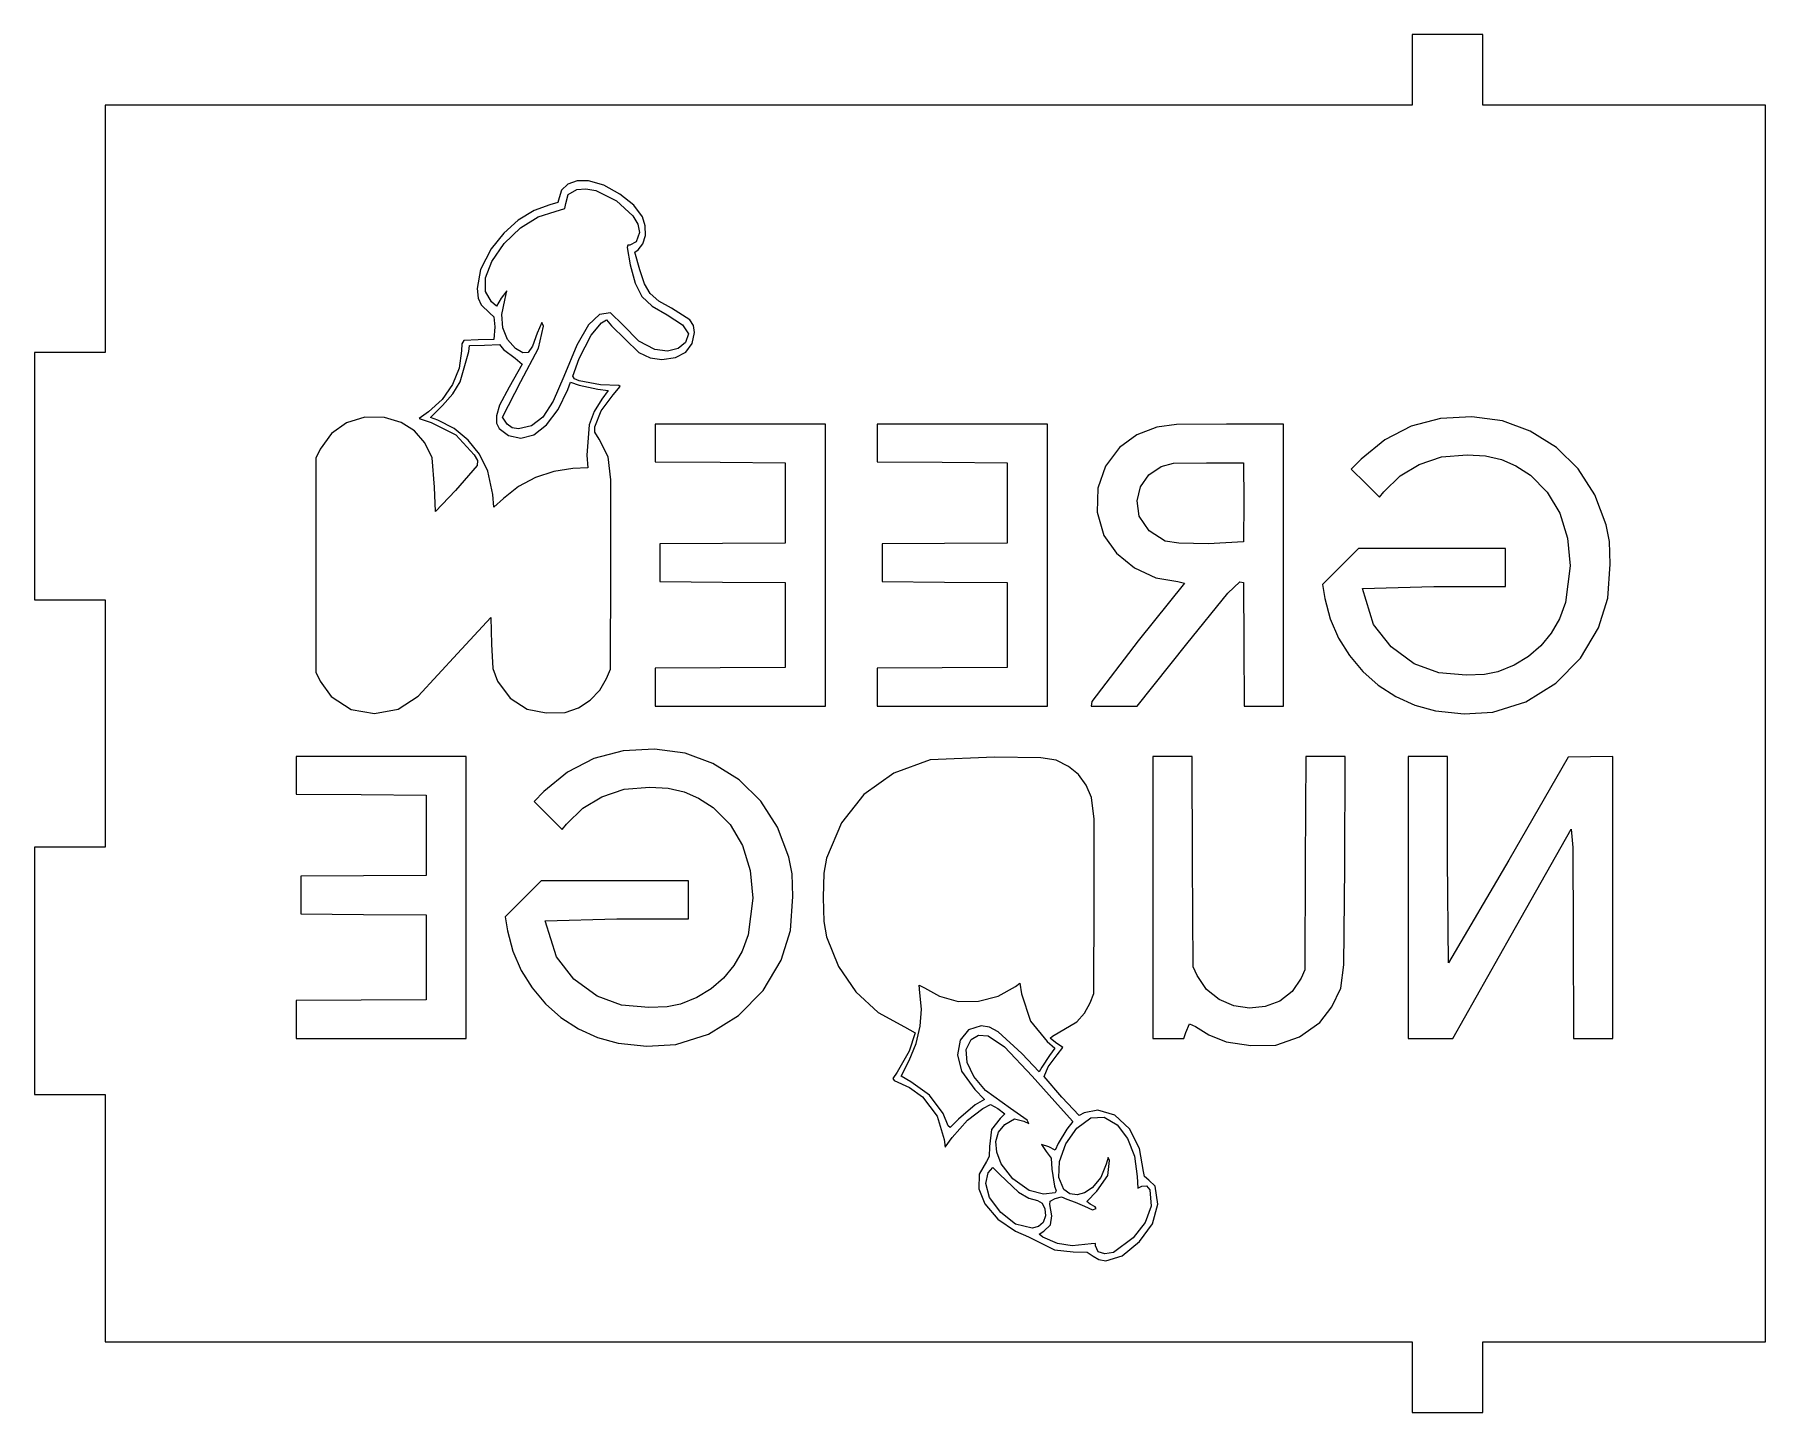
# Model space of a CAD drawing. Extents: x -1 to 154, y 55 to 298.
# Drawn here: x 56.4 to 154.4, y 54.9 to 132.9 of the extents above.
import ezdxf

# ---------------------------------------------------------------- set-up
doc = ezdxf.new("R2010")
doc.units = 0

msp = doc.modelspace()

# ---------------------------------------------------------------- linework, layer by layer
for p, q in [((138.446, 132.946), (134.446, 132.946)), ((134.446, 132.946), (134.446, 128.946)), ((138.446, 128.946), (138.446, 132.946)), ((134.446, 128.946), (60.4459, 128.946)), ((60.4459, 128.946), (60.4459, 114.946)), ((154.446, 128.946), (138.446, 128.946)), ((154.446, 58.9462), (154.446, 128.946)), ((86.635883, 124.473883), (86.280233, 124.143356)), ((87.163821, 124.660518), (86.635883, 124.473883)), ((87.811019, 124.672223), (87.163821, 124.660518)), ((88.675313, 124.416478), (87.811019, 124.672223)), ((86.149899, 123.699973), (86.078694, 123.437019)), ((86.280233, 124.143356), (86.149899, 123.699973)), ((86.526806, 123.381422), (86.658541, 123.888998)), ((86.658541, 123.888998), (87.138649, 124.181566)), ((87.138649, 124.181566), (87.653123, 124.223441)), ((87.653123, 124.223441), (88.225974, 124.112622)), ((88.225974, 124.112622), (89.39026, 123.540172)), ((89.581721, 123.918818), (88.675313, 124.416478)), ((89.39026, 123.540172), (90.318426, 122.678759)), ((90.367331, 123.287905), (89.581721, 123.918818)), ((84.72291, 122.990843), (83.833854, 122.444806)), ((83.949844, 122.001694), (84.952338, 122.62735)), ((85.62725, 123.30462), (84.72291, 122.990843)), ((84.952338, 122.62735), (85.921953, 122.931464)), ((86.078694, 123.437019), (85.62725, 123.30462)), ((85.921953, 122.931464), (86.468166, 123.109361)), ((86.468166, 123.109361), (86.526806, 123.381422)), ((90.318426, 122.678759), (90.596126, 122.206736)), ((90.869229, 122.632403), (90.367331, 123.287905)), ((91.02468, 122.111603), (90.869229, 122.632403)), ((83.011194, 121.704906), (82.30604, 120.80954)), ((83.833854, 122.444806), (83.011194, 121.704906)), ((83.033618, 121.12739), (83.949844, 122.001694)), ((90.697389, 121.742926), (90.513875, 121.205655)), ((90.596126, 122.206736), (90.697389, 121.742926)), ((90.887141, 121.101767), (91.027066, 121.575073)), ((91.027066, 121.575073), (91.02468, 122.111603)), ((82.30604, 120.80954), (81.693394, 119.642826)), ((82.337367, 120.099674), (83.033618, 121.12739)), ((90.031573, 121.027305), (89.992952, 120.901565)), ((89.992952, 120.901565), (90.17039, 119.920173)), ((90.15343, 121.016863), (90.031573, 121.027305)), ((90.513875, 121.205655), (90.15343, 121.016863)), ((90.42592, 120.637746), (90.615658, 120.770643)), ((90.711164, 119.639067), (90.42592, 120.637746)), ((90.615658, 120.770643), (90.887141, 121.101767)), ((81.693394, 119.642826), (81.513233, 118.57925)), ((81.980499, 119.177534), (82.337367, 120.099674)), ((90.17039, 119.920173), (90.455326, 118.866168)), ((90.982347, 118.835924), (90.711164, 119.639067)), ((81.972083, 118.403089), (81.980499, 119.177534)), ((90.455326, 118.866168), (90.834735, 118.126893)), ((91.30808, 118.283718), (90.982347, 118.835924)), ((81.513233, 118.57925), (81.556227, 118.030287)), ((81.556227, 118.030287), (81.738708, 117.647315)), ((81.738708, 117.647315), (82.218889, 117.183784)), ((82.321189, 117.81846), (81.972083, 118.403089)), ((82.603615, 117.5654), (82.321189, 117.81846)), ((82.867476, 118.027396), (82.603615, 117.5654)), ((83.178443, 118.442275), (82.867476, 118.027396)), ((82.898411, 117.106369), (83.064167, 117.921253)), ((83.064167, 117.921253), (83.178443, 118.442275)), ((90.834735, 118.126893), (91.403818, 117.572492)), ((91.786036, 117.864379), (91.30808, 118.283718)), ((92.513884, 117.459837), (91.786036, 117.864379)), ((82.218889, 117.183784), (82.441335, 116.974699)), ((82.441335, 116.974699), (82.51238, 116.402608)), ((82.953288, 116.341779), (82.898411, 117.106369)), ((85.163735, 116.654162), (84.908219, 116.042983)), ((85.256048, 116.444234), (85.163735, 116.654162)), ((88.429879, 117.110014), (87.813034, 116.521431)), ((87.951264, 115.928827), (88.549844, 116.632712)), ((89.044725, 117.188588), (88.429879, 117.110014)), ((88.549844, 116.632712), (88.83163, 116.798939)), ((88.83163, 116.798939), (89.118044, 116.461897)), ((89.75944, 116.513203), (89.044725, 117.188588)), ((91.403818, 117.572492), (92.25778, 117.073113)), ((92.25778, 117.073113), (93.134762, 116.508128)), ((93.551304, 116.799332), (92.513884, 117.459837)), ((93.75889, 116.47354), (93.551304, 116.799332)), ((81.567811, 115.667366), (80.752679, 115.631413)), ((82.455741, 115.681998), (81.567811, 115.667366)), ((82.51238, 116.402608), (82.455741, 115.681998)), ((83.2169, 115.680738), (82.953288, 116.341779)), ((83.677349, 115.176503), (83.2169, 115.680738)), ((84.908219, 116.042983), (84.641794, 115.310185)), ((84.97485, 115.188314), (85.256048, 116.444234)), ((87.813034, 116.521431), (87.152679, 115.366161)), ((87.284514, 114.611682), (87.951264, 115.928827)), ((89.118044, 116.461897), (90.658055, 114.953954)), ((90.661814, 115.593187), (89.75944, 116.513203)), ((93.134762, 116.508128), (93.46153, 116.007393)), ((93.46153, 116.007393), (93.305369, 115.508339)), ((93.685692, 115.456905), (93.818224, 116.088517)), ((93.818224, 116.088517), (93.75889, 116.47354)), ((60.4459, 114.946), (56.4459, 114.946)), ((56.4459, 114.946), (56.4459, 100.946)), ((80.621871, 115.03982), (80.484158, 114.06975)), ((80.548712, 113.285784), (81.023643, 115.011507)), ((80.642396, 115.432048), (80.621871, 115.03982)), ((80.752679, 115.631413), (80.642396, 115.432048)), ((81.023643, 115.011507), (81.073213, 115.339831)), ((81.073213, 115.339831), (81.92412, 115.368181)), ((81.92412, 115.368181), (82.775027, 115.396531)), ((82.775027, 115.396531), (82.990223, 115.113985)), ((82.990223, 115.113985), (83.64895, 114.62357)), ((84.097511, 114.927035), (83.677349, 115.176503)), ((83.983018, 113.308004), (84.97485, 115.188314)), ((84.395275, 114.954899), (84.097511, 114.927035)), ((84.641794, 115.310185), (84.395275, 114.954899)), ((87.152679, 115.366161), (86.407305, 113.587528)), ((90.658055, 114.953954), (91.299854, 114.64134)), ((91.56317, 115.119743), (90.661814, 115.593187)), ((92.281162, 115.029434), (91.56317, 115.119743)), ((92.886904, 115.170659), (92.281162, 115.029434)), ((92.725939, 114.659509), (93.310429, 114.97129)), ((93.305369, 115.508339), (92.886904, 115.170659)), ((93.310429, 114.97129), (93.685692, 115.456905)), ((80.484158, 114.06975), (80.103907, 113.130626)), ((84.046055, 114.281946), (83.319481, 112.992336)), ((83.64895, 114.62357), (84.046055, 114.281946)), ((86.916638, 113.606316), (87.284514, 114.611682)), ((91.299854, 114.64134), (91.965724, 114.549397)), ((91.965724, 114.549397), (92.725939, 114.659509)), ((80.103907, 113.130626), (79.51485, 112.284542)), ((80.134501, 112.613783), (80.548712, 113.285784)), ((83.319481, 112.992336), (82.762451, 111.969013)), ((82.939898, 111.292304), (83.983018, 113.308004)), ((86.407305, 113.587528), (85.805505, 112.193861)), ((86.09221, 111.727403), (86.633302, 112.861699)), ((86.633302, 112.861699), (86.786167, 113.269358)), ((86.786167, 113.269358), (87.279889, 113.102679)), ((87.006468, 113.456139), (86.916638, 113.606316)), ((87.27782, 113.354892), (87.006468, 113.456139)), ((88.481766, 113.119161), (87.27782, 113.354892)), ((87.279889, 113.102679), (88.343849, 112.882747)), ((88.343849, 112.882747), (88.91407, 112.799617)), ((89.51734, 113.076133), (88.481766, 113.119161)), ((88.91407, 112.799617), (88.556695, 112.299804)), ((89.20696, 112.556132), (89.607204, 113.018237)), ((89.607204, 113.018237), (89.51734, 113.076133)), ((79.51485, 112.284542), (78.750721, 111.59359)), ((78.860073, 111.266162), (79.544613, 111.949257)), ((79.544613, 111.949257), (80.134501, 112.613783)), ((82.762451, 111.969013), (82.600762, 111.371296)), ((85.805505, 112.193861), (85.220341, 111.285344)), ((85.437136, 110.852949), (86.09221, 111.727403)), ((88.556695, 112.299804), (88.13711, 111.615535)), ((88.529278, 111.646688), (89.20696, 112.556132)), ((74.114114, 110.973133), (73.251864, 110.360466)), ((75.140657, 111.286294), (74.114114, 110.973133)), ((76.263735, 111.266734), (75.140657, 111.286294)), ((77.192106, 110.988901), (76.263735, 111.266734)), ((77.957742, 110.507608), (77.192106, 110.988901)), ((78.750721, 111.59359), (78.215774, 111.216332)), ((78.215774, 111.216332), (78.90596, 110.983084)), ((79.272701, 111.109899), (78.860073, 111.266162)), ((78.90596, 110.983084), (80.287651, 110.283228)), ((80.197999, 110.641326), (79.272701, 111.109899)), ((82.600762, 111.371296), (82.607461, 110.946584)), ((82.607461, 110.946584), (82.749892, 110.64251)), ((83.200541, 110.886749), (82.939898, 111.292304)), ((83.200517, 110.886747), (83.200541, 110.886749)), ((83.485812, 110.678558), (83.200517, 110.886747)), ((84.588576, 110.788976), (83.846975, 110.631758)), ((85.220341, 111.285344), (84.588576, 110.788976)), ((84.717707, 110.290224), (85.437136, 110.852949)), ((87.852134, 110.850498), (87.704325, 109.145894)), ((88.13711, 111.615535), (87.852134, 110.850498)), ((88.16088, 110.745332), (88.529278, 111.646688)), ((88.170913, 110.438627), (88.16088, 110.745332)), ((96.4039, 110.893), (91.5889, 110.893)), ((91.5889, 110.893), (91.5889, 109.824)), ((101.219, 110.893), (96.4039, 110.893)), ((101.219051, 102.913129), (101.219, 110.893)), ((108.976, 110.893), (104.161, 110.893)), ((104.161, 110.893), (104.161, 109.824)), ((113.791, 110.893), (108.976, 110.893)), ((113.791551, 102.913129), (113.791, 110.893)), ((121.09419, 110.864751), (119.99602, 110.716616)), ((123.926, 110.893), (121.09419, 110.864751)), ((127.166, 110.893), (123.926, 110.893)), ((127.166541, 102.913129), (127.166, 110.893)), ((134.393345, 110.784243), (132.890764, 110.012811)), ((136.044316, 111.219906), (134.393345, 110.784243)), ((137.821969, 111.31149), (136.044316, 111.219906)), ((139.552875, 111.082628), (137.821969, 111.31149)), ((141.121129, 110.504475), (139.552875, 111.082628)), ((73.251864, 110.360466), (72.621665, 109.481504)), ((78.54762, 109.833952), (77.957742, 110.507608)), ((78.948715, 108.979034), (78.54762, 109.833952)), ((80.99078, 109.99431), (80.197999, 110.641326)), ((80.287651, 110.283228), (81.33446, 109.155484)), ((81.632854, 109.187283), (80.99078, 109.99431)), ((82.749892, 110.64251), (83.273282, 110.251913)), ((83.273282, 110.251913), (83.983552, 110.091119)), ((83.846975, 110.631758), (83.485812, 110.678558)), ((83.983552, 110.091119), (84.717707, 110.290224)), ((88.417446, 110.048529), (88.170913, 110.438627)), ((88.915801, 109.035469), (88.417446, 110.048529)), ((91.5889, 109.824), (91.5889, 108.755)), ((104.161, 109.824), (104.161, 108.755)), ((118.853279, 110.285091), (117.87557, 109.568406)), ((119.99602, 110.716616), (118.853279, 110.285091)), ((132.890764, 110.012811), (131.558279, 108.91392)), ((142.616088, 109.573501), (141.121129, 110.504475)), ((72.373663, 108.976494), (72.3735, 102.913)), ((72.621665, 109.481504), (72.373663, 108.976494)), ((79.092868, 107.324784), (78.948715, 108.979034)), ((81.33446, 109.155484), (81.529787, 108.843366)), ((81.529787, 108.843366), (81.495171, 108.550629)), ((82.106031, 108.238679), (81.632854, 109.187283)), ((87.704325, 109.145894), (87.762043, 108.423582)), ((89.06923, 107.737919), (88.915801, 109.035469)), ((117.87557, 109.568406), (117.078749, 108.522057)), ((131.558279, 108.91392), (131.001255, 108.348072)), ((134.84335, 108.608095), (136.104622, 109.045767)), ((136.104622, 109.045767), (137.55446, 109.152567)), ((137.55446, 109.152567), (138.602105, 109.091493)), ((138.602105, 109.091493), (139.496391, 108.895911)), ((139.496391, 108.895911), (140.316699, 108.540257)), ((143.842482, 108.364942), (142.616088, 109.573501)), ((81.495171, 108.550629), (80.2727, 107.146454)), ((82.106038, 108.238678), (82.106031, 108.238679)), ((82.390997, 106.911698), (82.106038, 108.238678)), ((84.809576, 107.87514), (83.8538, 107.363723)), ((85.838636, 108.214537), (84.809576, 107.87514)), ((86.921151, 108.373415), (85.838636, 108.214537)), ((87.762043, 108.423582), (86.921151, 108.373415)), ((91.5889, 108.755), (95.26702, 108.731717)), ((95.26702, 108.731717), (98.94514, 108.708433)), ((98.94514, 108.708433), (98.9452, 106.435)), ((104.161, 108.755), (107.83912, 108.731717)), ((107.83912, 108.731717), (111.51724, 108.708433)), ((111.51724, 108.708433), (111.518, 106.435)), ((117.078749, 108.522057), (116.651677, 107.263696)), ((119.068114, 107.348205), (119.527503, 108.014971)), ((119.527503, 108.014971), (120.230471, 108.495919)), ((120.230471, 108.495919), (120.927377, 108.679392)), ((120.927377, 108.679392), (122.797371, 108.708964)), ((122.797371, 108.708964), (124.893, 108.709)), ((124.893, 108.709), (124.916918, 106.52611)), ((131.001255, 108.348072), (131.797261, 107.555749)), ((132.8447, 107.065095), (133.764962, 107.965335)), ((133.764962, 107.965335), (134.84335, 108.608095)), ((140.316699, 108.540257), (141.14241, 107.998967)), ((141.14241, 107.998967), (142.098469, 107.051152)), ((144.783564, 106.899456), (143.842482, 108.364942)), ((79.15033, 105.940574), (79.092868, 107.324784)), ((80.2727, 107.146454), (79.15033, 105.940574)), ((82.449493, 106.184365), (82.390997, 106.911698)), ((83.8538, 107.363723), (82.991131, 106.688785)), ((89.072654, 102.732699), (89.06923, 107.737919)), ((116.651677, 107.263696), (116.615907, 105.914735)), ((118.877906, 106.553228), (119.068114, 107.348205)), ((131.797261, 107.555749), (132.593267, 106.763431)), ((132.593267, 106.763431), (132.8447, 107.065095)), ((142.098469, 107.051152), (142.805629, 105.85205)), ((145.422589, 105.197705), (144.783564, 106.899456)), ((82.991131, 106.688785), (82.449493, 106.184365)), ((98.9452, 106.435), (98.9452, 104.161)), ((111.518, 106.435), (111.518, 104.161)), ((116.615907, 105.914735), (116.99299, 104.596586)), ((118.982481, 105.687649), (118.877906, 106.553228)), ((124.916918, 106.52611), (124.897419, 104.23007)), ((142.805629, 105.85205), (143.244294, 104.446206)), ((119.556904, 104.850307), (118.982481, 105.687649)), ((145.611298, 104.246978), (145.422589, 105.197705)), ((91.85646, 104.11438), (91.8564, 103.047)), ((95.40083, 104.13769), (91.85646, 104.11438)), ((98.9452, 104.161), (95.40083, 104.13769)), ((104.42926, 104.11438), (104.429, 103.047)), ((107.97363, 104.13769), (104.42926, 104.11438)), ((111.518, 104.161), (107.97363, 104.13769)), ((116.99299, 104.596586), (117.699914, 103.586424)), ((120.466991, 104.269859), (119.556904, 104.850307)), ((120.467188, 104.2699), (120.466991, 104.269859)), ((121.230093, 104.146421), (120.467188, 104.2699)), ((122.899778, 104.116926), (121.230093, 104.146421)), ((124.897419, 104.23007), (122.899778, 104.116926)), ((143.244294, 104.446206), (143.39487, 102.878167)), ((145.655798, 102.957745), (145.611298, 104.246978)), ((72.3735, 102.913), (72.3735, 96.8497)), ((91.8564, 103.047), (91.8564, 101.979)), ((101.219, 94.9326), (101.219051, 102.913129)), ((104.429, 103.047), (104.429, 101.979)), ((113.791, 94.9326), (113.791551, 102.913129)), ((117.699914, 103.586424), (118.725589, 102.754349)), ((127.166, 94.9326), (127.166541, 102.913129)), ((131.399, 103.849), (130.38045, 102.82756)), ((135.569, 103.849), (131.399, 103.849)), ((139.739, 103.849), (135.569, 103.849)), ((139.739, 102.779), (139.739, 103.849)), ((145.519277, 101.033191), (145.655798, 102.957745)), ((89.04781, 97.028169), (89.072654, 102.732699)), ((91.8564, 101.979), (95.40077, 101.95569)), ((95.40077, 101.95569), (98.94514, 101.93238)), ((98.94514, 101.93238), (98.9452, 99.5247)), ((104.429, 101.979), (107.97337, 101.95569)), ((107.97337, 101.95569), (111.51774, 101.93238)), ((111.51774, 101.93238), (111.518, 99.5247)), ((118.725589, 102.754349), (119.929181, 102.188661)), ((119.929181, 102.188661), (121.16986, 101.977666)), ((121.16986, 101.977666), (121.548817, 101.886917)), ((124.008304, 101.322564), (124.69501, 101.96023)), ((124.69501, 101.96023), (124.892315, 101.932163)), ((124.892315, 101.932163), (124.915625, 98.432373)), ((130.38045, 102.82756), (129.3619, 101.80611)), ((139.739, 101.709), (139.739, 102.779)), ((143.39487, 102.878167), (143.118747, 100.793184)), ((56.4459, 100.946), (60.4459, 100.946)), ((60.4459, 100.946), (60.4459, 86.9462)), ((121.548817, 101.886917), (118.940697, 98.623777)), ((121.68635, 98.46045), (124.008304, 101.322564)), ((129.3619, 101.80611), (129.501809, 101.021931)), ((129.501809, 101.021931), (129.801983, 99.865629)), ((131.624875, 101.589933), (135.681955, 101.709419)), ((132.26528, 99.541423), (131.624875, 101.589933)), ((135.681955, 101.709419), (139.739, 101.709)), ((144.997471, 99.371205), (145.519277, 101.033191)), ((143.118747, 100.793184), (142.781007, 99.878925)), ((80.3985, 97.910844), (82.271, 99.950234)), ((82.271, 99.950234), (82.315585, 98.442254)), ((98.9452, 99.5247), (98.9452, 97.1172)), ((111.518, 99.5247), (111.518, 97.1172)), ((129.801983, 99.865629), (130.268905, 98.783181)), ((133.258587, 98.284017), (132.26528, 99.541423)), ((142.316736, 99.059791), (141.730878, 98.343011)), ((142.781007, 99.878925), (142.316736, 99.059791)), ((143.982037, 97.650843), (144.997471, 99.371205)), ((82.315585, 98.442254), (82.392674, 97.054145)), ((118.940697, 98.623777), (116.304627, 95.191127)), ((118.875, 94.9326), (121.68635, 98.46045)), ((124.915625, 98.432373), (124.938935, 94.932593)), ((130.268905, 98.783181), (130.888243, 97.789148)), ((134.56737, 97.322283), (133.258587, 98.284017)), ((141.730878, 98.343011), (141.028375, 97.735813)), ((78.15484, 95.496654), (80.3985, 97.910844)), ((82.392674, 97.054145), (82.652688, 96.340504)), ((88.833471, 96.495929), (89.04781, 97.028169)), ((91.58896, 97.070633), (91.5889, 96.0017)), ((95.26708, 97.093917), (91.58896, 97.070633)), ((98.9452, 97.1172), (95.26708, 97.093917)), ((104.16176, 97.070633), (104.161, 96.0017)), ((107.83988, 97.093917), (104.16176, 97.070633)), ((111.518, 97.1172), (107.83988, 97.093917)), ((130.888243, 97.789148), (131.645661, 96.898089)), ((135.946486, 96.809939), (134.56737, 97.322283)), ((140.214168, 97.245426), (139.2932, 96.879077)), ((141.028375, 97.735813), (140.214168, 97.245426)), ((142.572619, 96.220269), (143.982037, 97.650843)), ((72.3735, 96.8497), (72.621502, 96.34469)), ((72.621502, 96.34469), (73.2416, 95.467584)), ((82.652688, 96.340504), (83.370125, 95.372576)), ((88.453899, 95.837509), (88.833471, 96.495929)), ((131.645661, 96.898089), (132.526829, 96.124565)), ((132.526829, 96.124565), (133.517411, 95.483137)), ((137.50987, 96.674737), (135.946486, 96.809939)), ((138.539862, 96.711499), (137.50987, 96.674737)), ((139.2932, 96.879077), (138.539862, 96.711499)), ((140.881639, 95.169458), (142.572619, 96.220269)), ((73.2416, 95.467584), (74.371641, 94.744545)), ((77.023331, 94.760236), (78.15484, 95.496654)), ((83.370125, 95.372576), (84.334398, 94.757244)), ((87.235158, 94.837695), (87.904656, 95.271251)), ((87.904656, 95.271251), (88.453899, 95.837509)), ((91.5889, 96.0017), (91.5889, 94.9326)), ((104.161, 96.0017), (104.161, 94.9326)), ((116.304627, 95.191127), (116.276687, 94.932182)), ((133.517411, 95.483137), (134.603076, 94.988365)), ((139.021521, 94.588385), (140.881639, 95.169458)), ((74.371641, 94.744545), (75.697241, 94.509148)), ((75.697241, 94.509148), (77.023331, 94.760236)), ((84.334398, 94.757244), (85.417052, 94.54252)), ((85.417052, 94.54252), (86.494678, 94.577246)), ((86.494678, 94.577246), (86.494821, 94.577379)), ((86.494821, 94.577379), (87.235158, 94.837695)), ((91.5889, 94.9326), (96.4039, 94.9326)), ((96.4039, 94.9326), (101.219, 94.9326)), ((104.161, 94.9326), (108.976, 94.9326)), ((108.976, 94.9326), (113.791, 94.9326)), ((116.276687, 94.932182), (117.576, 94.9326)), ((117.576, 94.9326), (118.875, 94.9326)), ((124.938935, 94.932593), (126.053, 94.9326)), ((126.053, 94.9326), (127.166, 94.9326)), ((134.603076, 94.988365), (135.769489, 94.654811)), ((135.769489, 94.654811), (137.396355, 94.500631)), ((137.396355, 94.500631), (139.021449, 94.587967)), ((139.021449, 94.587967), (139.021521, 94.588385)), ((89.766919, 92.405668), (88.11595, 91.970005)), ((91.54457, 92.497254), (89.766919, 92.405668)), ((93.275476, 92.268388), (91.54457, 92.497254)), ((94.84373, 91.690236), (93.275476, 92.268388)), ((76.0739, 92.0794), (71.259, 92.0794)), ((71.259, 92.0794), (71.259, 91.0104)), ((80.8889, 92.0794), (76.0739, 92.0794)), ((80.889121, 84.098985), (80.8889, 92.0794)), ((86.613369, 91.198574), (85.28088, 90.099684)), ((88.11595, 91.970005), (86.613369, 91.198574)), ((96.338689, 90.759262), (94.84373, 91.690236)), ((107.147244, 91.885881), (105.094217, 91.132769)), ((110.804544, 92.032785), (107.147244, 91.885881)), ((113.428737, 92.007593), (110.804544, 92.032785)), ((114.293004, 91.865156), (113.428737, 92.007593)), ((114.988298, 91.52029), (114.293004, 91.865156)), ((115.55706, 91.051331), (114.988298, 91.52029)), ((120.878, 92.0793), (119.766, 92.0793)), ((119.766, 92.0793), (119.766, 84.0989)), ((121.990242, 92.079291), (120.878, 92.0793)), ((122.014954, 86.127421), (121.990242, 92.079291)), ((128.421, 92.0793), (128.395732, 86.03826)), ((129.535, 92.0793), (128.421, 92.0793)), ((130.649882, 92.07933), (129.535, 92.0793)), ((130.624561, 85.81538), (130.649882, 92.07933)), ((135.325, 92.0792), (134.211, 92.0792)), ((134.211, 92.0792), (134.211, 84.0988)), ((136.44, 92.0792), (135.325, 92.0792)), ((136.43952, 86.23884), (136.44, 92.0792)), ((143.27026, 92.03467), (139.92656, 86.21655)), ((144.53613, 92.059435), (143.27026, 92.03467)), ((145.802, 92.0842), (144.53613, 92.059435)), ((145.802421, 84.101366), (145.802, 92.0842)), ((71.259, 91.0104), (71.259, 89.9413)), ((88.565957, 89.793855), (89.82723, 90.231527)), ((89.82723, 90.231527), (91.277067, 90.338324)), ((91.277067, 90.338324), (92.324711, 90.27725)), ((92.324711, 90.27725), (93.218996, 90.081668)), ((97.565083, 89.550703), (96.338689, 90.759262)), ((105.094217, 91.132769), (103.406542, 89.929204)), ((115.993949, 90.463887), (115.55706, 91.051331)), ((116.293624, 89.763566), (115.993949, 90.463887)), ((71.259, 89.9413), (74.93712, 89.918017)), ((74.93712, 89.918017), (78.61524, 89.894733)), ((78.61524, 89.894733), (78.6152, 87.621)), ((85.28088, 90.099684), (84.723859, 89.533831)), ((84.723859, 89.533831), (85.519865, 88.741511)), ((87.487574, 89.151096), (88.565957, 89.793855)), ((93.218996, 90.081668), (94.039306, 89.726014)), ((94.039306, 89.726014), (94.865027, 89.184725)), ((94.865027, 89.184725), (95.821086, 88.236909)), ((98.506165, 88.085218), (97.565083, 89.550703)), ((103.406542, 89.929204), (102.125655, 88.314524)), ((116.443583, 88.520711), (116.293624, 89.763566)), ((85.519865, 88.741511), (86.315874, 87.949193)), ((86.315874, 87.949193), (86.567307, 88.250855)), ((86.567307, 88.250855), (87.487574, 89.151096)), ((95.821086, 88.236909), (96.528246, 87.037807)), ((102.125655, 88.314524), (101.292994, 86.328071)), ((116.44709, 83.917796), (116.443583, 88.520711)), ((78.6152, 87.621), (78.6152, 85.3473)), ((99.14519, 86.383466), (98.506165, 88.085218)), ((140.04436, 81.962978), (143.45214, 87.958728)), ((143.45214, 87.958728), (143.546202, 86.933415)), ((60.4459, 86.9462), (56.4459, 86.9462)), ((56.4459, 86.9462), (56.4459, 72.9462)), ((96.528246, 87.037807), (96.966911, 85.631963)), ((99.333897, 85.432739), (99.14519, 86.383466)), ((101.292994, 86.328071), (101.132185, 85.469046)), ((143.546202, 86.933415), (143.570647, 82.114518)), ((75.07083, 85.32399), (71.52646, 85.30068)), ((71.52646, 85.30068), (71.5265, 84.2327)), ((78.6152, 85.3473), (75.07083, 85.32399)), ((96.966911, 85.631963), (97.117487, 84.063924)), ((99.378396, 84.143507), (99.333897, 85.432739)), ((101.132185, 85.469046), (101.096515, 84.098911)), ((122.039666, 80.175551), (122.014954, 86.127421)), ((128.395732, 86.03826), (128.370491, 79.99722)), ((130.576992, 80.277891), (130.624561, 85.81538)), ((136.51119, 80.39843), (136.43952, 86.23884)), ((139.92656, 86.21655), (136.51119, 80.39843)), ((85.1214, 85.0351), (84.10285, 84.01366)), ((89.2914, 85.0351), (85.1214, 85.0351)), ((93.4614, 85.0351), (89.2914, 85.0351)), ((93.4614, 83.9651), (93.4614, 85.0351)), ((71.5265, 84.2327), (71.5265, 83.1648)), ((80.8889, 76.1186), (80.889121, 84.098985)), ((84.10285, 84.01366), (83.0843, 82.99221)), ((93.4614, 82.8951), (93.4614, 83.9651)), ((97.117487, 84.063924), (96.841365, 81.978937)), ((99.241874, 82.218944), (99.378396, 84.143507)), ((101.096515, 84.098911), (101.132186, 82.728776)), ((116.422034, 78.659746), (116.44709, 83.917796)), ((119.766, 84.0989), (119.766, 76.1185)), ((134.211, 84.0988), (134.211, 76.1184)), ((145.802, 76.1181), (145.802421, 84.101366)), ((71.5265, 83.1648), (75.07087, 83.14149)), ((75.07087, 83.14149), (78.61524, 83.11818)), ((78.61524, 83.11818), (78.6152, 80.7106)), ((83.0843, 82.99221), (83.224211, 82.208028)), ((85.34749, 82.77569), (89.40457, 82.895173)), ((85.987897, 80.727181), (85.34749, 82.77569)), ((89.40457, 82.895173), (93.4614, 82.8951)), ((101.132186, 82.728776), (101.292994, 81.869751)), ((83.224211, 82.208028), (83.524383, 81.051726)), ((96.841365, 81.978937), (96.503626, 81.064678)), ((98.720071, 80.556956), (99.241874, 82.218944)), ((101.292994, 81.869751), (101.959903, 80.197269)), ((136.75225, 76.119458), (140.04436, 81.962978)), ((143.570647, 82.114518), (143.573452, 76.118038)), ((78.6152, 80.7106), (78.6152, 78.3031)), ((83.524383, 81.051726), (83.991304, 79.969278)), ((86.981201, 79.469774), (85.987897, 80.727181)), ((96.503626, 81.064678), (96.039357, 80.245544)), ((97.704633, 78.836594), (98.720071, 80.556956)), ((83.991304, 79.969278), (84.610641, 78.975245)), ((88.289987, 78.508041), (86.981201, 79.469774)), ((95.4535, 79.528766), (94.750996, 78.921569)), ((96.039357, 80.245544), (95.4535, 79.528766)), ((101.959903, 80.197269), (102.953, 78.748201)), ((122.275775, 79.671944), (122.039666, 80.175551)), ((122.806611, 78.884897), (122.275775, 79.671944)), ((128.160735, 79.533395), (127.650502, 78.770859)), ((128.370491, 79.99722), (128.160735, 79.533395)), ((130.400091, 78.96541), (130.576992, 80.277891)), ((84.610641, 78.975245), (85.36806, 78.084185)), ((89.6691, 77.995696), (88.289987, 78.508041)), ((93.936788, 78.431183), (93.015817, 78.064835)), ((94.750996, 78.921569), (93.936788, 78.431183)), ((96.295215, 77.406019), (97.704633, 78.836594)), ((102.953, 78.748201), (104.217783, 77.585588)), ((106.572977, 78.704341), (106.527143, 79.137612)), ((106.527143, 79.137612), (106.825804, 78.979545)), ((106.661986, 77.776292), (106.572977, 78.704341)), ((106.825804, 78.979545), (107.690374, 78.509799)), ((107.690374, 78.509799), (108.737786, 78.216102)), ((109.883786, 78.221179), (111.007857, 78.509457)), ((111.007857, 78.509457), (111.989484, 79.065362)), ((111.989484, 79.065362), (112.224886, 79.25053)), ((112.224886, 79.25053), (112.331227, 78.643061)), ((112.331227, 78.643061), (112.838361, 77.103046)), ((116.207698, 78.127511), (116.422034, 78.659746)), ((123.518863, 78.314879), (122.806611, 78.884897)), ((127.650502, 78.770859), (126.952967, 78.234032)), ((129.892782, 77.914698), (130.400091, 78.96541)), ((74.93708, 78.279817), (71.25896, 78.256533)), ((71.25896, 78.256533), (71.259, 77.1876)), ((78.6152, 78.3031), (74.93708, 78.279817)), ((85.36806, 78.084185), (86.249229, 77.310662)), ((91.232487, 77.860495), (89.6691, 77.995696)), ((92.262479, 77.897257), (91.232487, 77.860495)), ((93.015817, 78.064835), (92.262479, 77.897257)), ((104.217783, 77.585588), (105.699754, 76.772471)), ((106.586665, 76.805104), (106.661986, 77.776292)), ((108.737786, 78.216102), (109.883786, 78.221179)), ((115.450034, 77.049025), (115.894258, 77.543404)), ((115.894258, 77.543404), (116.207698, 78.127511)), ((124.351077, 77.963337), (123.518863, 78.314879)), ((125.241801, 77.831717), (124.351077, 77.963337)), ((126.129582, 77.921467), (125.241801, 77.831717)), ((126.952967, 78.234032), (126.129582, 77.921467)), ((129.211341, 77.01722), (129.892782, 77.914698)), ((71.259, 77.1876), (71.259, 76.1186)), ((86.249229, 77.310662), (87.239812, 76.669234)), ((87.239812, 76.669234), (88.325477, 76.174462)), ((94.604237, 76.355208), (96.295215, 77.406019)), ((105.699754, 76.772471), (106.301627, 76.43046)), ((106.352442, 75.824994), (106.586665, 76.805104)), ((109.317431, 76.60472), (108.850702, 76.014103)), ((110.046613, 76.830413), (109.317431, 76.60472)), ((110.508345, 76.752241), (110.046613, 76.830413)), ((111.006748, 76.492083), (110.508345, 76.752241)), ((112.345003, 75.268543), (111.006748, 76.492083)), ((112.838361, 77.103046), (113.771417, 75.940101)), ((114.071678, 76.243401), (115.450034, 77.049025)), ((121.521, 76.1185), (121.623981, 76.452875)), ((121.623981, 76.452875), (121.847129, 76.94734)), ((121.847129, 76.94734), (122.178124, 76.796952)), ((122.178124, 76.796952), (122.933183, 76.320981)), ((128.060924, 76.213633), (129.211341, 77.01722)), ((71.259, 76.1186), (76.0739, 76.1186)), ((76.0739, 76.1186), (80.8889, 76.1186)), ((88.325477, 76.174462), (89.491891, 75.840908)), ((89.491891, 75.840908), (91.118757, 75.686726)), ((91.118757, 75.686726), (92.743851, 75.774061)), ((92.743851, 75.774061), (92.744121, 75.774136)), ((92.744121, 75.774136), (94.604237, 76.355208)), ((105.964743, 74.870181), (106.352442, 75.824994)), ((106.301627, 76.43046), (105.964982, 75.399684)), ((108.850702, 76.014103), (108.703247, 75.189449)), ((109.192916, 75.486005), (109.476049, 76.058637)), ((109.249483, 74.753099), (109.192916, 75.486005)), ((109.476049, 76.058637), (109.882308, 76.304123)), ((109.882308, 76.304123), (110.439012, 76.262673)), ((110.439012, 76.262673), (111.354821, 75.638812)), ((111.354821, 75.638812), (112.923972, 73.987063)), ((113.771417, 75.940101), (114.216086, 75.557072)), ((114.216086, 75.557072), (113.910829, 75.157165)), ((113.940516, 76.133292), (114.071678, 76.243401)), ((114.25001, 75.895453), (113.940516, 76.133292)), ((114.674033, 75.610902), (114.25001, 75.895453)), ((114.345992, 75.19294), (114.674033, 75.610902)), ((119.766, 76.1185), (120.643, 76.1185)), ((120.643, 76.1185), (121.521, 76.1185)), ((122.933183, 76.320981), (123.912144, 75.919785)), ((123.912144, 75.919785), (125.318594, 75.72458)), ((125.318594, 75.72458), (126.720894, 75.7267)), ((126.720821, 75.72671), (128.060924, 76.213633)), ((126.720894, 75.7267), (126.720821, 75.72671)), ((134.211, 76.1184), (135.48162, 76.118929)), ((135.48162, 76.118929), (136.75225, 76.119458)), ((143.573452, 76.118038), (144.688, 76.1181)), ((144.688, 76.1181), (145.802, 76.1181)), ((105.964982, 75.399684), (105.280057, 74.21252)), ((105.519722, 73.973427), (105.964743, 74.870181)), ((108.703247, 75.189449), (108.931883, 74.261643)), ((109.619927, 73.952636), (109.249483, 74.753099)), ((113.332292, 74.228783), (112.345003, 75.268543)), ((113.468933, 74.493022), (113.332292, 74.228783)), ((113.910829, 75.157165), (113.468933, 74.493022)), ((113.613288, 73.95319), (113.841829, 74.50723)), ((113.841829, 74.50723), (114.345992, 75.19294)), ((105.280057, 74.21252), (105.042827, 73.857515)), ((105.042827, 73.857515), (105.118971, 73.742179)), ((105.118971, 73.742179), (105.983078, 73.347144)), ((106.050685, 73.661349), (105.519722, 73.973427)), ((107.106976, 72.900822), (106.050685, 73.661349)), ((108.931883, 74.261643), (109.690159, 73.227363)), ((110.278426, 73.177337), (109.619927, 73.952636)), ((112.923972, 73.987063), (114.531222, 72.180693)), ((114.600781, 72.79163), (113.613288, 73.95319)), ((56.4459, 72.9462), (60.4459, 72.9462)), ((60.4459, 72.9462), (60.4459, 58.9462)), ((105.983078, 73.347144), (106.711681, 72.803126)), ((106.711681, 72.803126), (107.558579, 71.71049)), ((107.894825, 71.861879), (107.106976, 72.900822)), ((109.690159, 73.227363), (110.227408, 72.667873)), ((110.227408, 72.667873), (109.711111, 72.349199)), ((111.694216, 72.146227), (110.278426, 73.177337)), ((115.588271, 71.75165), (114.600781, 72.79163)), ((107.558579, 71.71049), (107.950311, 70.387566)), ((108.174121, 71.17231), (107.894825, 71.861879)), ((108.751336, 71.542882), (108.285307, 71.081322)), ((109.711111, 72.349199), (108.751336, 71.542882)), ((109.269609, 71.482099), (110.144989, 72.146999)), ((110.144989, 72.146999), (110.578421, 72.382901)), ((110.578421, 72.382901), (110.98127, 72.146816)), ((111.11734, 71.585643), (110.629394, 70.951973)), ((110.98127, 72.146816), (111.384116, 71.846805)), ((111.384116, 71.846805), (111.11734, 71.585643)), ((111.385226, 71.24933), (111.923535, 71.555526)), ((112.642065, 71.493407), (111.694216, 72.146227)), ((111.923535, 71.555526), (112.454116, 71.437274)), ((114.531222, 72.180693), (115.229015, 71.408288)), ((115.45773, 71.044444), (116.244333, 71.6241)), ((115.871404, 71.90197), (115.588271, 71.75165)), ((116.646201, 72.055373), (115.871404, 71.90197)), ((116.244333, 71.6241), (117.01326, 71.667219)), ((117.614865, 71.769805), (116.646201, 72.055373)), ((117.01326, 71.667219), (117.746376, 71.231016)), ((118.440556, 70.997513), (117.614865, 71.769805)), ((108.174111, 71.172299), (108.174121, 71.17231)), ((108.285307, 71.081322), (108.174111, 71.172299)), ((108.407129, 70.505159), (109.269609, 71.482099)), ((110.629394, 70.951973), (110.504891, 70.004203)), ((110.87768, 70.281638), (111.031616, 70.802738)), ((111.031616, 70.802738), (111.385226, 71.24933)), ((112.454116, 71.437274), (112.749166, 71.306684)), ((112.749166, 71.306684), (112.642065, 71.493407)), ((114.898008, 70.976944), (114.398166, 70.166899)), ((114.837452, 70.147152), (115.45773, 71.044444)), ((115.229015, 71.408288), (114.898008, 70.976944)), ((117.746376, 71.231016), (118.336896, 70.458833)), ((119.015215, 69.884016), (118.440556, 70.997513)), ((107.950311, 70.387566), (108.00731, 69.962042)), ((108.00731, 69.962042), (108.407129, 70.505159)), ((110.504891, 70.004203), (110.49395, 69.428921)), ((110.923315, 69.684979), (110.87768, 70.281638)), ((111.168421, 69.01171), (110.923315, 69.684979)), ((113.86808, 69.972496), (113.454391, 70.104351)), ((113.454391, 70.104351), (113.722628, 69.719171)), ((113.722628, 69.719171), (113.999018, 69.34091)), ((114.229328, 69.788201), (113.86808, 69.972496)), ((114.398166, 70.166899), (114.229328, 69.788201)), ((114.483428, 69.154401), (114.837452, 70.147152)), ((118.336896, 70.458833), (118.730813, 69.448461)), ((119.230781, 68.574833), (119.015215, 69.884016)), ((110.339892, 69.1458), (109.92765, 68.427989)), ((110.49395, 69.428921), (110.339892, 69.1458)), ((110.440494, 68.511291), (110.700494, 68.806867)), ((110.700494, 68.806867), (111.092003, 68.413575)), ((111.832591, 68.160318), (111.168421, 69.01171)), ((113.999018, 69.34091), (114.037077, 68.717681)), ((114.037077, 68.717681), (114.187138, 67.747307)), ((114.432, 68.237369), (114.483428, 69.154401)), ((117.121301, 68.992427), (116.823648, 68.241063)), ((117.236466, 69.371846), (117.121301, 68.992427)), ((117.219728, 68.365752), (117.306033, 69.198101)), ((117.306033, 69.198101), (117.236466, 69.371846)), ((118.730813, 69.448461), (118.87412, 68.297689)), ((109.92765, 68.427989), (109.903407, 67.610295)), ((110.314118, 67.903194), (110.440494, 68.511291)), ((110.51033, 67.11856), (110.314118, 67.903194)), ((111.092003, 68.413575), (112.149244, 67.419917)), ((112.766201, 67.50161), (111.832591, 68.160318)), ((114.187138, 67.747307), (114.290363, 67.489045)), ((114.719509, 67.567234), (114.432, 68.237369)), ((116.331889, 67.658767), (115.898434, 67.36959)), ((116.823648, 68.241063), (116.331889, 67.658767)), ((116.582899, 67.472611), (117.219728, 68.365752)), ((118.87412, 68.297689), (118.919914, 67.647675)), ((118.919914, 67.647675), (119.135589, 67.75377)), ((119.135589, 67.75377), (119.395176, 67.777634)), ((119.290991, 68.306458), (119.230781, 68.574833)), ((119.534017, 68.098988), (119.290991, 68.306458)), ((119.395176, 67.777634), (119.592411, 67.547786)), ((119.901854, 67.75734), (119.534017, 68.098988)), ((120.052132, 66.725695), (119.901854, 67.75734)), ((109.903407, 67.610295), (110.257067, 66.744321)), ((110.257067, 66.744321), (110.978532, 65.88167)), ((111.153264, 66.270825), (110.51033, 67.11856)), ((112.149244, 67.419917), (112.747448, 67.072942)), ((112.747448, 67.072942), (113.232033, 66.936325)), ((112.7662, 67.501602), (112.766201, 67.50161)), ((113.576446, 67.299345), (112.7662, 67.501602)), ((113.232033, 66.936325), (113.490284, 66.798909)), ((113.490284, 66.798909), (113.651309, 66.46975)), ((114.22356, 67.369715), (113.576446, 67.299345)), ((113.929989, 66.717751), (113.947642, 66.895074)), ((114.036828, 66.070437), (113.929989, 66.717751)), ((113.947642, 66.895074), (114.23709, 67.047257)), ((114.290363, 67.489045), (114.22356, 67.369715)), ((114.23709, 67.047257), (114.59357, 67.14612)), ((114.59357, 67.14612), (114.889771, 67.018971)), ((115.0712, 67.322629), (114.719509, 67.567234)), ((114.889771, 67.018971), (115.37037, 66.845508)), ((115.47119, 67.257146), (115.0712, 67.322629)), ((115.37037, 66.845508), (115.89552, 66.622258)), ((115.898434, 67.36959), (115.47119, 67.257146)), ((116.017422, 66.893063), (116.582899, 67.472611)), ((116.21973, 66.737351), (116.017422, 66.893063)), ((116.488911, 66.57966), (116.21973, 66.737351)), ((119.592411, 67.547786), (119.666239, 66.6139)), ((119.75124, 65.6114), (120.052132, 66.725695)), ((110.978532, 65.88167), (111.978182, 65.200239)), ((111.98453, 65.60898), (111.153264, 66.270825)), ((113.559155, 65.699475), (113.289283, 65.461028)), ((113.684477, 66.064665), (113.559155, 65.699475)), ((113.651309, 66.46975), (113.684477, 66.064665)), ((113.972735, 65.557461), (114.036828, 66.070437)), ((115.89552, 66.622258), (116.35155, 66.410016)), ((116.35155, 66.410016), (116.555787, 66.488511)), ((116.555787, 66.488511), (116.488911, 66.57966)), ((119.336985, 65.702429), (118.647409, 64.82505)), ((119.666239, 66.6139), (119.336985, 65.702429)), ((111.978182, 65.200239), (112.721618, 64.880914)), ((112.925212, 65.365794), (111.984525, 65.60899)), ((111.984525, 65.60899), (111.98453, 65.60898)), ((112.721618, 64.880914), (114.195228, 64.155807)), ((113.289283, 65.461028), (112.925212, 65.365794)), ((113.32071, 65.036952), (113.59376, 65.19825)), ((113.533874, 64.87068), (113.32071, 65.036952)), ((114.358296, 64.514932), (113.533874, 64.87068)), ((113.59376, 65.19825), (113.972735, 65.557461)), ((118.647409, 64.82505), (117.525797, 64.006847)), ((119.000767, 64.627189), (119.75124, 65.6114)), ((114.195228, 64.155807), (115.252378, 64.040051)), ((115.196002, 64.369826), (114.358296, 64.514932)), ((116.275666, 64.494586), (115.196002, 64.369826)), ((115.252378, 64.040051), (116.045512, 64.008527)), ((116.045512, 64.008527), (116.382398, 63.794846)), ((116.518001, 64.511944), (116.275666, 64.494586)), ((116.382398, 63.794846), (116.701151, 63.595888)), ((116.517273, 64.367642), (116.518001, 64.511944)), ((116.66119, 64.04402), (116.517273, 64.367642)), ((116.661189, 64.044004), (116.66119, 64.04402)), ((117.052666, 63.915085), (116.661189, 64.044004)), ((117.525797, 64.006847), (117.052666, 63.915085)), ((117.10347, 63.531515), (118.030998, 63.805694)), ((118.030998, 63.805694), (118.031, 63.8057)), ((118.031, 63.8057), (119.000767, 64.627189)), ((116.701151, 63.595888), (117.10347, 63.531515)), ((60.4459, 58.9462), (134.446, 58.9462)), ((134.446, 58.9462), (134.446, 54.9462)), ((138.446, 54.9462), (138.446, 58.9462)), ((138.446, 58.9462), (154.446, 58.9462)), ((134.446, 54.9462), (138.446, 54.9462))]:
    msp.add_line(p, q)

doc.saveas('drawing.dxf')
